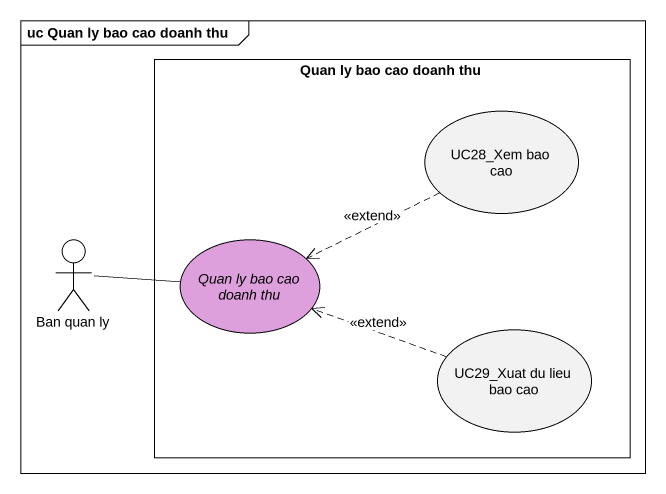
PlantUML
@startuml
mainframe uc Quan ly bao cao doanh thu
rectangle "Quan ly bao cao doanh thu" as Quan_ly_bao_cao_doanh_thu {
  usecase "UC28_Xem bao cao" as UC28_Xem_bao_cao
  usecase "Quan ly bao cao doanh thu" as Quan_ly_bao_cao_doanh_thu_2 #DDA0DD
  usecase "UC29_Xuat du lieu bao cao" as UC29_Xuat_du_lieu_bao_cao
}
actor "Ban quan ly" as Ban_quan_ly
UC28_Xem_bao_cao .left.> Quan_ly_bao_cao_doanh_thu_2 : <<extend>>
Ban_quan_ly -right- Quan_ly_bao_cao_doanh_thu_2
UC29_Xuat_du_lieu_bao_cao .left.> Quan_ly_bao_cao_doanh_thu_2 : <<extend>>
@enduml
